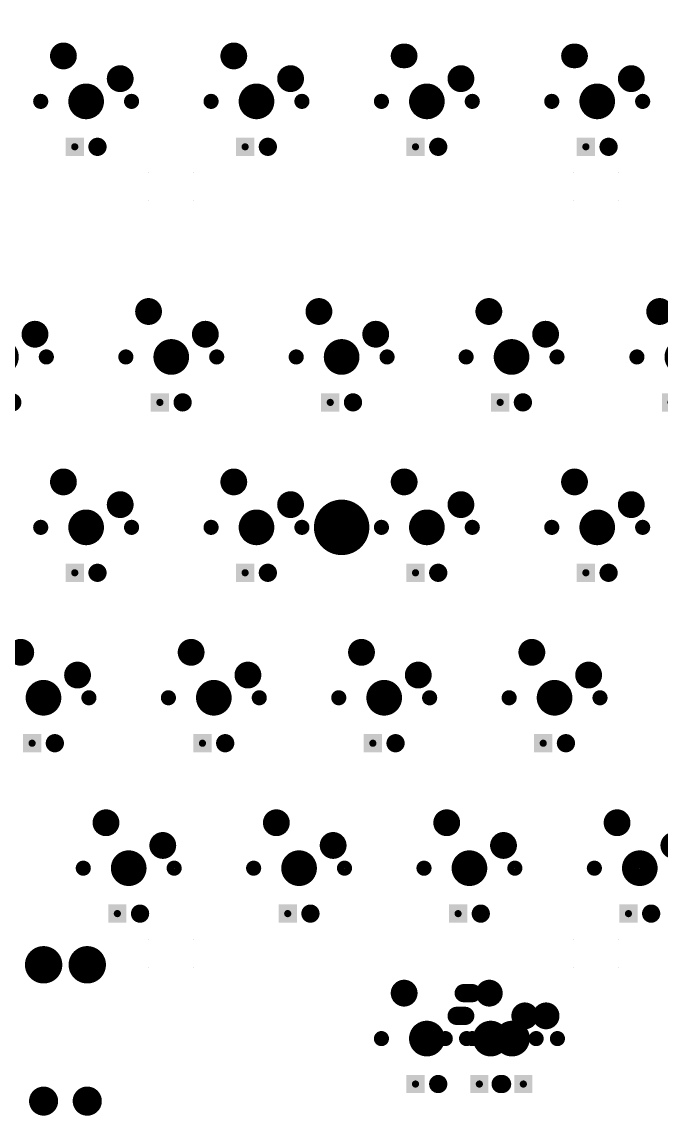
# Model space of a CAD drawing. Extents: x 1105 to 1477, y 972 to 1106.
# Drawn here: x 1299.2 to 1370.6, y 976.5 to 1099 of the extents above; entities that cross this region are included whole.
import ezdxf

# ---------------------------------------------------------------- set-up
doc = ezdxf.new("R2010")
doc.units = 0
doc.layers.get('0').update_dxf_attribs({"linetype": 'CONTINUOUS'})
for name, color, linetype in [('BOTTOMSOLDER', 6, 'CONTINUOUS'), ('KEEPOUTLAYER', 6, 'CONTINUOUS'), ('PADHOLELAYER', 156, 'CONTINUOUS')]:
    doc.layers.add(name, color=color, linetype=linetype)

# ---------------------------------------------------------------- blocks, each defined once
blk = doc.blocks.new('MX1UP__148')
at = {"layer": 'BOTTOMSOLDER'}
for points, const_width in [([(-1.78, 5.08, 1), (-0.76, 5.08, 1)], 1.02), ([(-1, 0, 1), (1, 0, 1)], 1.99), ([(-5.5, 0, 1), (-4.66, 0, 1)], 0.85), ([(4.66, 0, 1), (5.5, 0, 1)], 0.85), ([(-4.56, -2.54, 1), (-3.06, -2.54, 1)], 1.5), ([(1.79, -5.08, 1), (3.29, -5.08, 1)], 1.5)]:
    blk.add_lwpolyline(points, format="xyb", close=True, dxfattribs=dict(at, const_width=const_width))
blk.add_solid([(2.29, 6.1), (0.25, 6.1), (2.29, 4.06), (0.25, 4.06)], dxfattribs=at)
at = {"layer": 'PADHOLELAYER'}
for points, const_width in [([(-1.47, 5.08, 1), (-1.07, 5.08, 1)], 0.4), ([(1.07, 5.08, 1), (1.47, 5.08, 1)], 0.4), ([(-1, 0, 1), (1, 0, 1)], 1.99), ([(-5.5, 0, 1), (-4.66, 0, 1)], 0.85), ([(4.66, 0, 1), (5.5, 0, 1)], 0.85), ([(-4.19, -2.54, 1), (-3.43, -2.54, 1)], 0.75), ([(2.16, -5.08, 1), (2.92, -5.08, 1)], 0.75)]:
    blk.add_lwpolyline(points, format="xyb", close=True, dxfattribs=dict(at, const_width=const_width))
blk = doc.blocks.new('MX1UP__149')
at = {"layer": 'BOTTOMSOLDER'}
for points, const_width in [([(-1.78, 5.08, 1), (-0.76, 5.08, 1)], 1.02), ([(-1, 0, 1), (1, 0, 1)], 1.99), ([(-5.5, 0, 1), (-4.66, 0, 1)], 0.85), ([(4.66, 0, 1), (5.5, 0, 1)], 0.85), ([(-4.56, -2.54, 1), (-3.06, -2.54, 1)], 1.5), ([(1.79, -5.08, 1), (3.29, -5.08, 1)], 1.5)]:
    blk.add_lwpolyline(points, format="xyb", close=True, dxfattribs=dict(at, const_width=const_width))
blk.add_solid([(2.29, 6.1), (0.25, 6.1), (2.29, 4.06), (0.25, 4.06)], dxfattribs=at)
at = {"layer": 'PADHOLELAYER'}
for points, const_width in [([(-1.47, 5.08, 1), (-1.07, 5.08, 1)], 0.4), ([(1.07, 5.08, 1), (1.47, 5.08, 1)], 0.4), ([(-1, 0, 1), (1, 0, 1)], 1.99), ([(-5.5, 0, 1), (-4.66, 0, 1)], 0.85), ([(4.66, 0, 1), (5.5, 0, 1)], 0.85), ([(-4.19, -2.54, 1), (-3.43, -2.54, 1)], 0.75), ([(2.16, -5.08, 1), (2.92, -5.08, 1)], 0.75)]:
    blk.add_lwpolyline(points, format="xyb", close=True, dxfattribs=dict(at, const_width=const_width))
blk = doc.blocks.new('MX1UP__150')
at = {"layer": 'BOTTOMSOLDER'}
for points, const_width in [([(-1.78, 5.08, 1), (-0.76, 5.08, 1)], 1.02), ([(-1, 0, 1), (1, 0, 1)], 1.99), ([(-5.5, 0, 1), (-4.66, 0, 1)], 0.85), ([(4.66, 0, 1), (5.5, 0, 1)], 0.85), ([(-4.56, -2.54, 1), (-3.06, -2.54, 1)], 1.5), ([(1.79, -5.08, 1), (3.29, -5.08, 1)], 1.5)]:
    blk.add_lwpolyline(points, format="xyb", close=True, dxfattribs=dict(at, const_width=const_width))
blk.add_solid([(2.29, 6.1), (0.25, 6.1), (2.29, 4.06), (0.25, 4.06)], dxfattribs=at)
at = {"layer": 'PADHOLELAYER'}
for points, const_width in [([(-1.47, 5.08, 1), (-1.07, 5.08, 1)], 0.4), ([(1.07, 5.08, 1), (1.47, 5.08, 1)], 0.4), ([(-1, 0, 1), (1, 0, 1)], 1.99), ([(-5.5, 0, 1), (-4.66, 0, 1)], 0.85), ([(4.66, 0, 1), (5.5, 0, 1)], 0.85), ([(-4.19, -2.54, 1), (-3.43, -2.54, 1)], 0.75), ([(2.16, -5.08, 1), (2.92, -5.08, 1)], 0.75)]:
    blk.add_lwpolyline(points, format="xyb", close=True, dxfattribs=dict(at, const_width=const_width))
blk = doc.blocks.new('MX1UP__151')
at = {"layer": 'BOTTOMSOLDER'}
for points, const_width in [([(-1.78, 5.08, 1), (-0.76, 5.08, 1)], 1.02), ([(-1, 0, 1), (1, 0, 1)], 1.99), ([(-5.5, 0, 1), (-4.66, 0, 1)], 0.85), ([(4.66, 0, 1), (5.5, 0, 1)], 0.85), ([(-4.56, -2.54, 1), (-3.06, -2.54, 1)], 1.5), ([(1.79, -5.08, 1), (3.29, -5.08, 1)], 1.5)]:
    blk.add_lwpolyline(points, format="xyb", close=True, dxfattribs=dict(at, const_width=const_width))
blk.add_solid([(2.29, 6.1), (0.25, 6.1), (2.29, 4.06), (0.25, 4.06)], dxfattribs=at)
at = {"layer": 'PADHOLELAYER'}
for points, const_width in [([(-1.47, 5.08, 1), (-1.07, 5.08, 1)], 0.4), ([(1.07, 5.08, 1), (1.47, 5.08, 1)], 0.4), ([(-1, 0, 1), (1, 0, 1)], 1.99), ([(-5.5, 0, 1), (-4.66, 0, 1)], 0.85), ([(4.66, 0, 1), (5.5, 0, 1)], 0.85), ([(-4.19, -2.54, 1), (-3.43, -2.54, 1)], 0.75), ([(2.16, -5.08, 1), (2.92, -5.08, 1)], 0.75)]:
    blk.add_lwpolyline(points, format="xyb", close=True, dxfattribs=dict(at, const_width=const_width))
blk = doc.blocks.new('MX1UP__152')
at = {"layer": 'BOTTOMSOLDER'}
for points, const_width in [([(-1.78, 5.08, 1), (-0.76, 5.08, 1)], 1.02), ([(-1, 0, 1), (1, 0, 1)], 1.99), ([(-5.5, 0, 1), (-4.66, 0, 1)], 0.85), ([(4.66, 0, 1), (5.5, 0, 1)], 0.85), ([(-4.56, -2.54, 1), (-3.06, -2.54, 1)], 1.5), ([(1.79, -5.08, 1), (3.29, -5.08, 1)], 1.5)]:
    blk.add_lwpolyline(points, format="xyb", close=True, dxfattribs=dict(at, const_width=const_width))
blk.add_solid([(2.29, 6.1), (0.25, 6.1), (2.29, 4.06), (0.25, 4.06)], dxfattribs=at)
at = {"layer": 'PADHOLELAYER'}
for points, const_width in [([(-1.47, 5.08, 1), (-1.07, 5.08, 1)], 0.4), ([(1.07, 5.08, 1), (1.47, 5.08, 1)], 0.4), ([(-1, 0, 1), (1, 0, 1)], 1.99), ([(-5.5, 0, 1), (-4.66, 0, 1)], 0.85), ([(4.66, 0, 1), (5.5, 0, 1)], 0.85), ([(-4.19, -2.54, 1), (-3.43, -2.54, 1)], 0.75), ([(2.16, -5.08, 1), (2.92, -5.08, 1)], 0.75)]:
    blk.add_lwpolyline(points, format="xyb", close=True, dxfattribs=dict(at, const_width=const_width))
blk = doc.blocks.new('MX1UP__159')
at = {"layer": 'BOTTOMSOLDER'}
for points, const_width in [([(-1.78, 5.08, 1), (-0.76, 5.08, 1)], 1.02), ([(-1, 0, 1), (1, 0, 1)], 1.99), ([(-5.5, 0, 1), (-4.66, 0, 1)], 0.85), ([(4.66, 0, 1), (5.5, 0, 1)], 0.85), ([(-4.56, -2.54, 1), (-3.06, -2.54, 1)], 1.5), ([(1.79, -5.08, 1), (3.29, -5.08, 1)], 1.5)]:
    blk.add_lwpolyline(points, format="xyb", close=True, dxfattribs=dict(at, const_width=const_width))
blk.add_solid([(2.29, 6.1), (0.25, 6.1), (2.29, 4.06), (0.25, 4.06)], dxfattribs=at)
at = {"layer": 'PADHOLELAYER'}
for points, const_width in [([(-1.47, 5.08, 1), (-1.07, 5.08, 1)], 0.4), ([(1.07, 5.08, 1), (1.47, 5.08, 1)], 0.4), ([(-1, 0, 1), (1, 0, 1)], 1.99), ([(-5.5, 0, 1), (-4.66, 0, 1)], 0.85), ([(4.66, 0, 1), (5.5, 0, 1)], 0.85), ([(-4.19, -2.54, 1), (-3.43, -2.54, 1)], 0.75), ([(2.16, -5.08, 1), (2.92, -5.08, 1)], 0.75)]:
    blk.add_lwpolyline(points, format="xyb", close=True, dxfattribs=dict(at, const_width=const_width))
blk = doc.blocks.new('MX1UP__180')
at = {"layer": 'BOTTOMSOLDER'}
for points, const_width in [([(-1.78, 5.08, 1), (-0.76, 5.08, 1)], 1.02), ([(-1, 0, 1), (1, 0, 1)], 1.99), ([(-5.5, 0, 1), (-4.66, 0, 1)], 0.85), ([(4.66, 0, 1), (5.5, 0, 1)], 0.85), ([(-4.56, -2.54, 1), (-3.06, -2.54, 1)], 1.5), ([(1.73, -5.08, 1), (3.1, -5.08, 1)], 1.37), ([(1.98, -5.08, 1), (3.35, -5.08, 1)], 1.37)]:
    blk.add_lwpolyline(points, format="xyb", close=True, dxfattribs=dict(at, const_width=const_width))
at = {"layer": 'BOTTOMSOLDER', "const_width": 2.74}
blk.add_lwpolyline([(2.67, -5.08), (2.41, -5.08)], dxfattribs=at)
at = {"layer": 'BOTTOMSOLDER'}
blk.add_solid([(2.29, 6.1), (0.25, 6.1), (2.29, 4.06), (0.25, 4.06)], dxfattribs=at)
at = {"layer": 'PADHOLELAYER'}
for points, const_width in [([(-1.47, 5.08, 1), (-1.07, 5.08, 1)], 0.4), ([(1.07, 5.08, 1), (1.47, 5.08, 1)], 0.4), ([(-1, 0, 1), (1, 0, 1)], 1.99), ([(-5.5, 0, 1), (-4.66, 0, 1)], 0.85), ([(4.66, 0, 1), (5.5, 0, 1)], 0.85), ([(-4.19, -2.54, 1), (-3.43, -2.54, 1)], 0.75), ([(2.16, -5.08, 1), (2.92, -5.08, 1)], 0.75)]:
    blk.add_lwpolyline(points, format="xyb", close=True, dxfattribs=dict(at, const_width=const_width))
blk = doc.blocks.new('MX1UP__181')
at = {"layer": 'BOTTOMSOLDER'}
for points, const_width in [([(-1.78, 5.08, 1), (-0.76, 5.08, 1)], 1.02), ([(-1, 0, 1), (1, 0, 1)], 1.99), ([(-5.5, 0, 1), (-4.66, 0, 1)], 0.85), ([(4.66, 0, 1), (5.5, 0, 1)], 0.85), ([(-4.56, -2.54, 1), (-3.06, -2.54, 1)], 1.5), ([(1.73, -5.08, 1), (3.1, -5.08, 1)], 1.37), ([(1.98, -5.08, 1), (3.35, -5.08, 1)], 1.37)]:
    blk.add_lwpolyline(points, format="xyb", close=True, dxfattribs=dict(at, const_width=const_width))
at = {"layer": 'BOTTOMSOLDER', "const_width": 2.74}
blk.add_lwpolyline([(2.67, -5.08), (2.41, -5.08)], dxfattribs=at)
at = {"layer": 'BOTTOMSOLDER'}
blk.add_solid([(2.29, 6.1), (0.25, 6.1), (2.29, 4.06), (0.25, 4.06)], dxfattribs=at)
at = {"layer": 'PADHOLELAYER'}
for points, const_width in [([(-1.47, 5.08, 1), (-1.07, 5.08, 1)], 0.4), ([(1.07, 5.08, 1), (1.47, 5.08, 1)], 0.4), ([(-1, 0, 1), (1, 0, 1)], 1.99), ([(-5.5, 0, 1), (-4.66, 0, 1)], 0.85), ([(4.66, 0, 1), (5.5, 0, 1)], 0.85), ([(-4.19, -2.54, 1), (-3.43, -2.54, 1)], 0.75), ([(2.16, -5.08, 1), (2.92, -5.08, 1)], 0.75)]:
    blk.add_lwpolyline(points, format="xyb", close=True, dxfattribs=dict(at, const_width=const_width))
blk = doc.blocks.new('MX1UP__182')
at = {"layer": 'BOTTOMSOLDER'}
for points, const_width in [([(-1.78, 5.08, 1), (-0.76, 5.08, 1)], 1.02), ([(-1, 0, 1), (1, 0, 1)], 1.99), ([(-5.5, 0, 1), (-4.66, 0, 1)], 0.85), ([(4.66, 0, 1), (5.5, 0, 1)], 0.85), ([(-4.56, -2.54, 1), (-3.06, -2.54, 1)], 1.5), ([(1.79, -5.08, 1), (3.29, -5.08, 1)], 1.5)]:
    blk.add_lwpolyline(points, format="xyb", close=True, dxfattribs=dict(at, const_width=const_width))
blk.add_solid([(2.29, 6.1), (0.25, 6.1), (2.29, 4.06), (0.25, 4.06)], dxfattribs=at)
at = {"layer": 'PADHOLELAYER'}
for points, const_width in [([(-1.47, 5.08, 1), (-1.07, 5.08, 1)], 0.4), ([(1.07, 5.08, 1), (1.47, 5.08, 1)], 0.4), ([(-1, 0, 1), (1, 0, 1)], 1.99), ([(-5.5, 0, 1), (-4.66, 0, 1)], 0.85), ([(4.66, 0, 1), (5.5, 0, 1)], 0.85), ([(-4.19, -2.54, 1), (-3.43, -2.54, 1)], 0.75), ([(2.16, -5.08, 1), (2.92, -5.08, 1)], 0.75)]:
    blk.add_lwpolyline(points, format="xyb", close=True, dxfattribs=dict(at, const_width=const_width))
blk = doc.blocks.new('MX1UP__183')
at = {"layer": 'BOTTOMSOLDER'}
for points, const_width in [([(-1.78, 5.08, 1), (-0.76, 5.08, 1)], 1.02), ([(-1, 0, 1), (1, 0, 1)], 1.99), ([(-5.5, 0, 1), (-4.66, 0, 1)], 0.85), ([(4.66, 0, 1), (5.5, 0, 1)], 0.85), ([(-4.56, -2.54, 1), (-3.06, -2.54, 1)], 1.5), ([(1.79, -5.08, 1), (3.29, -5.08, 1)], 1.5)]:
    blk.add_lwpolyline(points, format="xyb", close=True, dxfattribs=dict(at, const_width=const_width))
blk.add_solid([(2.29, 6.1), (0.25, 6.1), (2.29, 4.06), (0.25, 4.06)], dxfattribs=at)
at = {"layer": 'PADHOLELAYER'}
for points, const_width in [([(-1.47, 5.08, 1), (-1.07, 5.08, 1)], 0.4), ([(1.07, 5.08, 1), (1.47, 5.08, 1)], 0.4), ([(-1, 0, 1), (1, 0, 1)], 1.99), ([(-5.5, 0, 1), (-4.66, 0, 1)], 0.85), ([(4.66, 0, 1), (5.5, 0, 1)], 0.85), ([(-4.19, -2.54, 1), (-3.43, -2.54, 1)], 0.75), ([(2.16, -5.08, 1), (2.92, -5.08, 1)], 0.75)]:
    blk.add_lwpolyline(points, format="xyb", close=True, dxfattribs=dict(at, const_width=const_width))
blk = doc.blocks.new('MX1UP__189')
at = {"layer": 'BOTTOMSOLDER'}
for points, const_width in [([(-1.78, 5.08, 1), (-0.76, 5.08, 1)], 1.02), ([(-1, 0, 1), (1, 0, 1)], 1.99), ([(-5.5, 0, 1), (-4.66, 0, 1)], 0.85), ([(4.66, 0, 1), (5.5, 0, 1)], 0.85), ([(-4.56, -2.54, 1), (-3.06, -2.54, 1)], 1.5), ([(1.79, -5.08, 1), (3.29, -5.08, 1)], 1.5)]:
    blk.add_lwpolyline(points, format="xyb", close=True, dxfattribs=dict(at, const_width=const_width))
blk.add_solid([(2.29, 6.1), (0.25, 6.1), (2.29, 4.06), (0.25, 4.06)], dxfattribs=at)
at = {"layer": 'PADHOLELAYER'}
for points, const_width in [([(-1.47, 5.08, 1), (-1.07, 5.08, 1)], 0.4), ([(1.07, 5.08, 1), (1.47, 5.08, 1)], 0.4), ([(-1, 0, 1), (1, 0, 1)], 1.99), ([(-5.5, 0, 1), (-4.66, 0, 1)], 0.85), ([(4.66, 0, 1), (5.5, 0, 1)], 0.85), ([(-4.19, -2.54, 1), (-3.43, -2.54, 1)], 0.75), ([(2.16, -5.08, 1), (2.92, -5.08, 1)], 0.75)]:
    blk.add_lwpolyline(points, format="xyb", close=True, dxfattribs=dict(at, const_width=const_width))
blk = doc.blocks.new('MX1UP__190')
at = {"layer": 'BOTTOMSOLDER'}
for points, const_width in [([(-1.78, 5.08, 1), (-0.76, 5.08, 1)], 1.02), ([(-1, 0, 1), (1, 0, 1)], 1.99), ([(-5.5, 0, 1), (-4.66, 0, 1)], 0.85), ([(4.66, 0, 1), (5.5, 0, 1)], 0.85), ([(-4.56, -2.54, 1), (-3.06, -2.54, 1)], 1.5), ([(1.79, -5.08, 1), (3.29, -5.08, 1)], 1.5)]:
    blk.add_lwpolyline(points, format="xyb", close=True, dxfattribs=dict(at, const_width=const_width))
blk.add_solid([(2.29, 6.1), (0.25, 6.1), (2.29, 4.06), (0.25, 4.06)], dxfattribs=at)
at = {"layer": 'PADHOLELAYER'}
for points, const_width in [([(-1.47, 5.08, 1), (-1.07, 5.08, 1)], 0.4), ([(1.07, 5.08, 1), (1.47, 5.08, 1)], 0.4), ([(-1, 0, 1), (1, 0, 1)], 1.99), ([(-5.5, 0, 1), (-4.66, 0, 1)], 0.85), ([(4.66, 0, 1), (5.5, 0, 1)], 0.85), ([(-4.19, -2.54, 1), (-3.43, -2.54, 1)], 0.75), ([(2.16, -5.08, 1), (2.92, -5.08, 1)], 0.75)]:
    blk.add_lwpolyline(points, format="xyb", close=True, dxfattribs=dict(at, const_width=const_width))
blk = doc.blocks.new('MX1UP__191')
at = {"layer": 'BOTTOMSOLDER'}
for points, const_width in [([(-1.78, 5.08, 1), (-0.76, 5.08, 1)], 1.02), ([(-1, 0, 1), (1, 0, 1)], 1.99), ([(-5.5, 0, 1), (-4.66, 0, 1)], 0.85), ([(4.66, 0, 1), (5.5, 0, 1)], 0.85), ([(-4.56, -2.54, 1), (-3.06, -2.54, 1)], 1.5), ([(1.79, -5.08, 1), (3.29, -5.08, 1)], 1.5)]:
    blk.add_lwpolyline(points, format="xyb", close=True, dxfattribs=dict(at, const_width=const_width))
blk.add_solid([(2.29, 6.1), (0.25, 6.1), (2.29, 4.06), (0.25, 4.06)], dxfattribs=at)
at = {"layer": 'PADHOLELAYER'}
for points, const_width in [([(-1.47, 5.08, 1), (-1.07, 5.08, 1)], 0.4), ([(1.07, 5.08, 1), (1.47, 5.08, 1)], 0.4), ([(-1, 0, 1), (1, 0, 1)], 1.99), ([(-5.5, 0, 1), (-4.66, 0, 1)], 0.85), ([(4.66, 0, 1), (5.5, 0, 1)], 0.85), ([(-4.19, -2.54, 1), (-3.43, -2.54, 1)], 0.75), ([(2.16, -5.08, 1), (2.92, -5.08, 1)], 0.75)]:
    blk.add_lwpolyline(points, format="xyb", close=True, dxfattribs=dict(at, const_width=const_width))
blk = doc.blocks.new('MX1UP__192')
at = {"layer": 'BOTTOMSOLDER'}
for points, const_width in [([(-1.78, 5.08, 1), (-0.76, 5.08, 1)], 1.02), ([(-1, 0, 1), (1, 0, 1)], 1.99), ([(-5.5, 0, 1), (-4.66, 0, 1)], 0.85), ([(4.66, 0, 1), (5.5, 0, 1)], 0.85), ([(-4.56, -2.54, 1), (-3.06, -2.54, 1)], 1.5), ([(1.79, -5.08, 1), (3.29, -5.08, 1)], 1.5)]:
    blk.add_lwpolyline(points, format="xyb", close=True, dxfattribs=dict(at, const_width=const_width))
blk.add_solid([(2.29, 6.1), (0.25, 6.1), (2.29, 4.06), (0.25, 4.06)], dxfattribs=at)
at = {"layer": 'PADHOLELAYER'}
for points, const_width in [([(-1.47, 5.08, 1), (-1.07, 5.08, 1)], 0.4), ([(1.07, 5.08, 1), (1.47, 5.08, 1)], 0.4), ([(-1, 0, 1), (1, 0, 1)], 1.99), ([(-5.5, 0, 1), (-4.66, 0, 1)], 0.85), ([(4.66, 0, 1), (5.5, 0, 1)], 0.85), ([(-4.19, -2.54, 1), (-3.43, -2.54, 1)], 0.75), ([(2.16, -5.08, 1), (2.92, -5.08, 1)], 0.75)]:
    blk.add_lwpolyline(points, format="xyb", close=True, dxfattribs=dict(at, const_width=const_width))
blk = doc.blocks.new('MX1UP__193')
at = {"layer": 'BOTTOMSOLDER'}
for points, const_width in [([(-1.78, 5.08, 1), (-0.76, 5.08, 1)], 1.02), ([(-1, 0, 1), (1, 0, 1)], 1.99), ([(-5.5, 0, 1), (-4.66, 0, 1)], 0.85), ([(4.66, 0, 1), (5.5, 0, 1)], 0.85), ([(-4.56, -2.54, 1), (-3.06, -2.54, 1)], 1.5), ([(1.79, -5.08, 1), (3.29, -5.08, 1)], 1.5)]:
    blk.add_lwpolyline(points, format="xyb", close=True, dxfattribs=dict(at, const_width=const_width))
blk.add_solid([(2.29, 6.1), (0.25, 6.1), (2.29, 4.06), (0.25, 4.06)], dxfattribs=at)
at = {"layer": 'PADHOLELAYER'}
for points, const_width in [([(-1.47, 5.08, 1), (-1.07, 5.08, 1)], 0.4), ([(1.07, 5.08, 1), (1.47, 5.08, 1)], 0.4), ([(-1, 0, 1), (1, 0, 1)], 1.99), ([(-5.5, 0, 1), (-4.66, 0, 1)], 0.85), ([(4.66, 0, 1), (5.5, 0, 1)], 0.85), ([(-4.19, -2.54, 1), (-3.43, -2.54, 1)], 0.75), ([(2.16, -5.08, 1), (2.92, -5.08, 1)], 0.75)]:
    blk.add_lwpolyline(points, format="xyb", close=True, dxfattribs=dict(at, const_width=const_width))
blk = doc.blocks.new('MX1UP__201')
at = {"layer": 'BOTTOMSOLDER'}
for points, const_width in [([(-1.78, 5.08, 1), (-0.76, 5.08, 1)], 1.02), ([(-1, 0, 1), (1, 0, 1)], 1.99), ([(-5.5, 0, 1), (-4.66, 0, 1)], 0.85), ([(4.66, 0, 1), (5.5, 0, 1)], 0.85), ([(-4.56, -2.54, 1), (-3.06, -2.54, 1)], 1.5), ([(1.79, -5.08, 1), (3.29, -5.08, 1)], 1.5)]:
    blk.add_lwpolyline(points, format="xyb", close=True, dxfattribs=dict(at, const_width=const_width))
blk.add_solid([(2.29, 6.1), (0.25, 6.1), (2.29, 4.06), (0.25, 4.06)], dxfattribs=at)
at = {"layer": 'PADHOLELAYER'}
for points, const_width in [([(-1.47, 5.08, 1), (-1.07, 5.08, 1)], 0.4), ([(1.07, 5.08, 1), (1.47, 5.08, 1)], 0.4), ([(-1, 0, 1), (1, 0, 1)], 1.99), ([(-5.5, 0, 1), (-4.66, 0, 1)], 0.85), ([(4.66, 0, 1), (5.5, 0, 1)], 0.85), ([(-4.19, -2.54, 1), (-3.43, -2.54, 1)], 0.75), ([(2.16, -5.08, 1), (2.92, -5.08, 1)], 0.75)]:
    blk.add_lwpolyline(points, format="xyb", close=True, dxfattribs=dict(at, const_width=const_width))
blk = doc.blocks.new('MX1UP__202')
at = {"layer": 'BOTTOMSOLDER'}
for points, const_width in [([(-1.78, 5.08, 1), (-0.76, 5.08, 1)], 1.02), ([(-1, 0, 1), (1, 0, 1)], 1.99), ([(-5.5, 0, 1), (-4.66, 0, 1)], 0.85), ([(4.66, 0, 1), (5.5, 0, 1)], 0.85), ([(-4.56, -2.54, 1), (-3.06, -2.54, 1)], 1.5), ([(1.79, -5.08, 1), (3.29, -5.08, 1)], 1.5)]:
    blk.add_lwpolyline(points, format="xyb", close=True, dxfattribs=dict(at, const_width=const_width))
blk.add_solid([(2.29, 6.1), (0.25, 6.1), (2.29, 4.06), (0.25, 4.06)], dxfattribs=at)
at = {"layer": 'PADHOLELAYER'}
for points, const_width in [([(-1.47, 5.08, 1), (-1.07, 5.08, 1)], 0.4), ([(1.07, 5.08, 1), (1.47, 5.08, 1)], 0.4), ([(-1, 0, 1), (1, 0, 1)], 1.99), ([(-5.5, 0, 1), (-4.66, 0, 1)], 0.85), ([(4.66, 0, 1), (5.5, 0, 1)], 0.85), ([(-4.19, -2.54, 1), (-3.43, -2.54, 1)], 0.75), ([(2.16, -5.08, 1), (2.92, -5.08, 1)], 0.75)]:
    blk.add_lwpolyline(points, format="xyb", close=True, dxfattribs=dict(at, const_width=const_width))
blk = doc.blocks.new('RGB_WS2812B_233')
at = {"layer": 'PADHOLELAYER'}
for points in [[(-2.5, 1.52), (-2.5, 1.52), (-2.5, 1.52), (-2.5, 1.52)], [(2.5, 1.52), (2.5, 1.52), (2.5, 1.52), (2.5, 1.52)], [(-2.5, -1.52), (-2.5, -1.52), (-2.5, -1.52), (-2.5, -1.52)], [(2.5, -1.52), (2.5, -1.52), (2.5, -1.52), (2.5, -1.52)]]:
    blk.add_lwpolyline(points, close=True, dxfattribs=at)
blk = doc.blocks.new('RGB_WS2812B_234')
at = {"layer": 'PADHOLELAYER'}
for points in [[(-2.5, 1.52), (-2.5, 1.52), (-2.5, 1.52), (-2.5, 1.52)], [(2.5, 1.52), (2.5, 1.52), (2.5, 1.52), (2.5, 1.52)], [(-2.5, -1.52), (-2.5, -1.52), (-2.5, -1.52), (-2.5, -1.52)], [(2.5, -1.52), (2.5, -1.52), (2.5, -1.52), (2.5, -1.52)]]:
    blk.add_lwpolyline(points, close=True, dxfattribs=at)
blk = doc.blocks.new('RGB_WS2812B_240')
at = {"layer": 'PADHOLELAYER'}
for points in [[(-2.5, 1.52), (-2.5, 1.52), (-2.5, 1.52), (-2.5, 1.52)], [(2.5, 1.52), (2.5, 1.52), (2.5, 1.52), (2.5, 1.52)], [(-2.5, -1.52), (-2.5, -1.52), (-2.5, -1.52), (-2.5, -1.52)], [(2.5, -1.52), (2.5, -1.52), (2.5, -1.52), (2.5, -1.52)]]:
    blk.add_lwpolyline(points, close=True, dxfattribs=at)
blk = doc.blocks.new('RGB_WS2812B_241')
at = {"layer": 'PADHOLELAYER'}
for points in [[(-2.5, 1.52), (-2.5, 1.52), (-2.5, 1.52), (-2.5, 1.52)], [(2.5, 1.52), (2.5, 1.52), (2.5, 1.52), (2.5, 1.52)], [(-2.5, -1.52), (-2.5, -1.52), (-2.5, -1.52), (-2.5, -1.52)], [(2.5, -1.52), (2.5, -1.52), (2.5, -1.52), (2.5, -1.52)]]:
    blk.add_lwpolyline(points, close=True, dxfattribs=at)
blk = doc.blocks.new('MX1UP__248')
at = {"layer": 'BOTTOMSOLDER'}
for points, const_width in [([(-1.78, 5.08, 1), (-0.76, 5.08, 1)], 1.02), ([(-1, 0, 1), (1, 0, 1)], 1.99), ([(-5.5, 0, 1), (-4.66, 0, 1)], 0.85), ([(4.66, 0, 1), (5.5, 0, 1)], 0.85), ([(-4.56, -2.54, 1), (-3.06, -2.54, 1)], 1.5), ([(1.55, -5.08, 1), (2.56, -5.08, 1)], 1.02), ([(2.52, -5.08, 1), (3.53, -5.08, 1)], 1.02)]:
    blk.add_lwpolyline(points, format="xyb", close=True, dxfattribs=dict(at, const_width=const_width))
at = {"layer": 'BOTTOMSOLDER', "const_width": 2.03}
blk.add_lwpolyline([(3.02, -5.08), (2.06, -5.08)], dxfattribs=at)
at = {"layer": 'BOTTOMSOLDER'}
blk.add_solid([(2.29, 6.1), (0.25, 6.1), (2.29, 4.06), (0.25, 4.06)], dxfattribs=at)
at = {"layer": 'PADHOLELAYER'}
for points, const_width in [([(-1.47, 5.08, 1), (-1.07, 5.08, 1)], 0.4), ([(1.07, 5.08, 1), (1.47, 5.08, 1)], 0.4), ([(-1, 0, 1), (1, 0, 1)], 1.99), ([(-5.5, 0, 1), (-4.66, 0, 1)], 0.85), ([(4.66, 0, 1), (5.5, 0, 1)], 0.85), ([(-4.19, -2.54, 1), (-3.43, -2.54, 1)], 0.75), ([(2.16, -5.08, 1), (2.92, -5.08, 1)], 0.75)]:
    blk.add_lwpolyline(points, format="xyb", close=True, dxfattribs=dict(at, const_width=const_width))
blk = doc.blocks.new('MX1UP__252')
at = {"layer": 'BOTTOMSOLDER'}
for points, const_width in [([(-1.78, 5.08, 1), (-0.76, 5.08, 1)], 1.02), ([(-1, 0, 1), (1, 0, 1)], 1.99), ([(-5.5, 0, 1), (-4.66, 0, 1)], 0.85), ([(4.66, 0, 1), (5.5, 0, 1)], 0.85), ([(-4.56, -2.54, 1), (-3.06, -2.54, 1)], 1.5), ([(1.79, -5.08, 1), (3.29, -5.08, 1)], 1.5)]:
    blk.add_lwpolyline(points, format="xyb", close=True, dxfattribs=dict(at, const_width=const_width))
blk.add_solid([(2.29, 6.1), (0.25, 6.1), (2.29, 4.06), (0.25, 4.06)], dxfattribs=at)
at = {"layer": 'PADHOLELAYER'}
for points, const_width in [([(-1.47, 5.08, 1), (-1.07, 5.08, 1)], 0.4), ([(1.07, 5.08, 1), (1.47, 5.08, 1)], 0.4), ([(-1, 0, 1), (1, 0, 1)], 1.99), ([(-5.5, 0, 1), (-4.66, 0, 1)], 0.85), ([(4.66, 0, 1), (5.5, 0, 1)], 0.85), ([(-4.19, -2.54, 1), (-3.43, -2.54, 1)], 0.75), ([(2.16, -5.08, 1), (2.92, -5.08, 1)], 0.75)]:
    blk.add_lwpolyline(points, format="xyb", close=True, dxfattribs=dict(at, const_width=const_width))
blk = doc.blocks.new('MX1UP__255')
at = {"layer": 'BOTTOMSOLDER'}
for points, const_width in [([(-1.78, 5.08, 1), (-0.76, 5.08, 1)], 1.02), ([(-1, 0, 1), (1, 0, 1)], 1.99), ([(-5.5, 0, 1), (-4.66, 0, 1)], 0.85), ([(4.66, 0, 1), (5.5, 0, 1)], 0.85), ([(-4.56, -2.54, 1), (-3.06, -2.54, 1)], 1.5), ([(1.79, -5.08, 1), (3.29, -5.08, 1)], 1.5)]:
    blk.add_lwpolyline(points, format="xyb", close=True, dxfattribs=dict(at, const_width=const_width))
blk.add_solid([(2.29, 6.1), (0.25, 6.1), (2.29, 4.06), (0.25, 4.06)], dxfattribs=at)
at = {"layer": 'PADHOLELAYER'}
for points, const_width in [([(-1.47, 5.08, 1), (-1.07, 5.08, 1)], 0.4), ([(1.07, 5.08, 1), (1.47, 5.08, 1)], 0.4), ([(-1, 0, 1), (1, 0, 1)], 1.99), ([(-5.5, 0, 1), (-4.66, 0, 1)], 0.85), ([(4.66, 0, 1), (5.5, 0, 1)], 0.85), ([(-4.19, -2.54, 1), (-3.43, -2.54, 1)], 0.75), ([(2.16, -5.08, 1), (2.92, -5.08, 1)], 0.75)]:
    blk.add_lwpolyline(points, format="xyb", close=True, dxfattribs=dict(at, const_width=const_width))
blk = doc.blocks.new('MX1UP__256')
at = {"layer": 'BOTTOMSOLDER'}
for points, const_width in [([(-1.78, 5.08, 1), (-0.76, 5.08, 1)], 1.02), ([(-1, 0, 1), (1, 0, 1)], 1.99), ([(-5.5, 0, 1), (-4.66, 0, 1)], 0.85), ([(4.66, 0, 1), (5.5, 0, 1)], 0.85), ([(-4.56, -2.54, 1), (-3.06, -2.54, 1)], 1.5), ([(1.79, -5.08, 1), (3.29, -5.08, 1)], 1.5)]:
    blk.add_lwpolyline(points, format="xyb", close=True, dxfattribs=dict(at, const_width=const_width))
blk.add_solid([(2.29, 6.1), (0.25, 6.1), (2.29, 4.06), (0.25, 4.06)], dxfattribs=at)
at = {"layer": 'PADHOLELAYER'}
for points, const_width in [([(-1.47, 5.08, 1), (-1.07, 5.08, 1)], 0.4), ([(1.07, 5.08, 1), (1.47, 5.08, 1)], 0.4), ([(-1, 0, 1), (1, 0, 1)], 1.99), ([(-5.5, 0, 1), (-4.66, 0, 1)], 0.85), ([(4.66, 0, 1), (5.5, 0, 1)], 0.85), ([(-4.19, -2.54, 1), (-3.43, -2.54, 1)], 0.75), ([(2.16, -5.08, 1), (2.92, -5.08, 1)], 0.75)]:
    blk.add_lwpolyline(points, format="xyb", close=True, dxfattribs=dict(at, const_width=const_width))
blk = doc.blocks.new('MX1UP__259')
at = {"layer": 'BOTTOMSOLDER'}
for points, const_width in [([(-1.78, 5.08, 1), (-0.76, 5.08, 1)], 1.02), ([(-1, 0, 1), (1, 0, 1)], 1.99), ([(-5.5, 0, 1), (-4.66, 0, 1)], 0.85), ([(4.66, 0, 1), (5.5, 0, 1)], 0.85), ([(-4.56, -2.54, 1), (-3.06, -2.54, 1)], 1.5), ([(1.79, -5.08, 1), (3.29, -5.08, 1)], 1.5)]:
    blk.add_lwpolyline(points, format="xyb", close=True, dxfattribs=dict(at, const_width=const_width))
blk.add_solid([(2.29, 6.1), (0.25, 6.1), (2.29, 4.06), (0.25, 4.06)], dxfattribs=at)
at = {"layer": 'PADHOLELAYER'}
for points, const_width in [([(-1.47, 5.08, 1), (-1.07, 5.08, 1)], 0.4), ([(1.07, 5.08, 1), (1.47, 5.08, 1)], 0.4), ([(-1, 0, 1), (1, 0, 1)], 1.99), ([(-5.5, 0, 1), (-4.66, 0, 1)], 0.85), ([(4.66, 0, 1), (5.5, 0, 1)], 0.85), ([(-4.19, -2.54, 1), (-3.43, -2.54, 1)], 0.75), ([(2.16, -5.08, 1), (2.92, -5.08, 1)], 0.75)]:
    blk.add_lwpolyline(points, format="xyb", close=True, dxfattribs=dict(at, const_width=const_width))
blk = doc.blocks.new('MX1UP___356')
at = {"layer": 'BOTTOMSOLDER'}
for points, const_width in [([(0.76, 5.08, 1), (1.78, 5.08, 1)], 1.02), ([(-1, 0, 1), (1, 0, 1)], 1.99), ([(-5.5, 0, 1), (-4.66, 0, 1)], 0.85), ([(4.66, 0, 1), (5.5, 0, 1)], 0.85), ([(-4.56, -2.54, 1), (-3.06, -2.54, 1)], 1.5), ([(1.79, -5.08, 1), (3.29, -5.08, 1)], 1.5)]:
    blk.add_lwpolyline(points, format="xyb", close=True, dxfattribs=dict(at, const_width=const_width))
blk.add_solid([(-0.25, 6.1), (-2.29, 6.1), (-0.25, 4.06), (-2.29, 4.06)], dxfattribs=at)
at = {"layer": 'PADHOLELAYER'}
for points, const_width in [([(-1.47, 5.08, 1), (-1.07, 5.08, 1)], 0.4), ([(1.07, 5.08, 1), (1.47, 5.08, 1)], 0.4), ([(-1, 0, 1), (1, 0, 1)], 1.99), ([(-5.5, 0, 1), (-4.66, 0, 1)], 0.85), ([(4.66, 0, 1), (5.5, 0, 1)], 0.85), ([(-4.19, -2.54, 1), (-3.43, -2.54, 1)], 0.75), ([(2.16, -5.08, 1), (2.92, -5.08, 1)], 0.75)]:
    blk.add_lwpolyline(points, format="xyb", close=True, dxfattribs=dict(at, const_width=const_width))
blk = doc.blocks.new('MX1UP__357')
at = {"layer": 'BOTTOMSOLDER'}
for points, const_width in [([(-1.78, 5.08, 1), (-0.76, 5.08, 1)], 1.02), ([(-1, 0, 1), (1, 0, 1)], 1.99), ([(-5.5, 0, 1), (-4.66, 0, 1)], 0.85), ([(4.66, 0, 1), (5.5, 0, 1)], 0.85), ([(-4.8, -2.54, 1), (-3.79, -2.54, 1)], 1.02), ([(-3.83, -2.54, 1), (-2.82, -2.54, 1)], 1.02), ([(1.79, -5.08, 1), (3.29, -5.08, 1)], 1.5)]:
    blk.add_lwpolyline(points, format="xyb", close=True, dxfattribs=dict(at, const_width=const_width))
at = {"layer": 'BOTTOMSOLDER', "const_width": 2.03}
blk.add_lwpolyline([(-3.33, -2.54), (-4.29, -2.54)], dxfattribs=at)
at = {"layer": 'BOTTOMSOLDER'}
blk.add_solid([(2.29, 6.1), (0.25, 6.1), (2.29, 4.06), (0.25, 4.06)], dxfattribs=at)
at = {"layer": 'PADHOLELAYER'}
for points, const_width in [([(-1.47, 5.08, 1), (-1.07, 5.08, 1)], 0.4), ([(1.07, 5.08, 1), (1.47, 5.08, 1)], 0.4), ([(-1, 0, 1), (1, 0, 1)], 1.99), ([(-5.5, 0, 1), (-4.66, 0, 1)], 0.85), ([(4.66, 0, 1), (5.5, 0, 1)], 0.85), ([(-4.19, -2.54, 1), (-3.43, -2.54, 1)], 0.75), ([(2.16, -5.08, 1), (2.92, -5.08, 1)], 0.75)]:
    blk.add_lwpolyline(points, format="xyb", close=True, dxfattribs=dict(at, const_width=const_width))

msp = doc.modelspace()

# ---------------------------------------------------------------- linework, layer by layer
at = {"layer": 'BOTTOMSOLDER'}
for points, const_width in [([(1333.37, 1042.54, 1), (1336.47, 1042.54, 1)], 3.1), ([(1300.55, 993.64, 1), (1302.64, 993.64, 1)], 2.09), ([(1305.43, 993.64, 1), (1307.52, 993.64, 1)], 2.09), ([(1300.78, 978.4, 1), (1302.4, 978.4, 1)], 1.63), ([(1305.66, 978.4, 1), (1307.29, 978.4, 1)], 1.63)]:
    msp.add_lwpolyline(points, format="xyb", close=True, dxfattribs=dict(at, const_width=const_width))
at = {"layer": 'KEEPOUTLAYER', "const_width": 0.0127}
for points in [[(1192.64, 1099.04), (1475.46, 1099.04)], [(1225.09, 976.51), (1475.46, 976.51)]]:
    msp.add_lwpolyline(points, dxfattribs=at)
at = {"layer": 'PADHOLELAYER'}
for points, const_width in [([(1333.98, 1043.47), (1335.86, 1043.47, -1), (1335.86, 1041.6), (1333.98, 1041.6, -1)], 0.625), ([(1300.6, 993.64, 1), (1302.59, 993.64, 1)], 1.99), ([(1305.48, 993.64, 1), (1307.47, 993.64, 1)], 1.99), ([(1300.83, 978.4, 1), (1302.35, 978.4, 1)], 1.52), ([(1305.71, 978.4, 1), (1307.23, 978.4, 1)], 1.52)]:
    msp.add_lwpolyline(points, format="xyb", close=True, dxfattribs=dict(at, const_width=const_width))

# ---------------------------------------------------------------- block references
at = {"rotation": 180}
for name, p in [('MX1UP__183', (1306.35, 1090.16)), ('MX1UP__182', (1325.4, 1090.16)), ('MX1UP__181', (1344.45, 1090.16)), ('MX1UP__180', (1363.5, 1090.16)), ('RGB_WS2812B_233', (1315.83, 1080.64)), ('RGB_WS2812B_234', (1363.38, 1080.64)), ('MX1UP__152', (1296.82, 1061.59)), ('MX1UP__151', (1315.87, 1061.59)), ('MX1UP__150', (1334.92, 1061.59)), ('MX1UP__149', (1353.92, 1061.59)), ('MX1UP__148', (1373.02, 1061.59)), ('MX1UP__191', (1306.35, 1042.54)), ('MX1UP__255', (1325.4, 1042.54)), ('MX1UP__259', (1344.45, 1042.54)), ('MX1UP__252', (1363.5, 1042.54)), ('MX1UP__193', (1301.58, 1023.49)), ('MX1UP__192', (1320.63, 1023.49)), ('MX1UP__190', (1339.68, 1023.49)), ('MX1UP__189', (1358.73, 1023.49)), ('MX1UP__201', (1311.11, 1004.44)), ('MX1UP__202', (1330.16, 1004.44)), ('MX1UP__159', (1349.21, 1004.44)), ('MX1UP__256', (1368.26, 1004.44)), ('RGB_WS2812B_241', (1315.83, 994.91)), ('RGB_WS2812B_240', (1363.38, 994.91)), ('MX1UP__357', (1344.45, 985.39)), ('MX1UP__248', (1351.59, 985.39)), ('MX1UP___356', (1353.97, 985.39))]:
    msp.add_blockref(name, p, dxfattribs=at)

doc.saveas('drawing.dxf')
